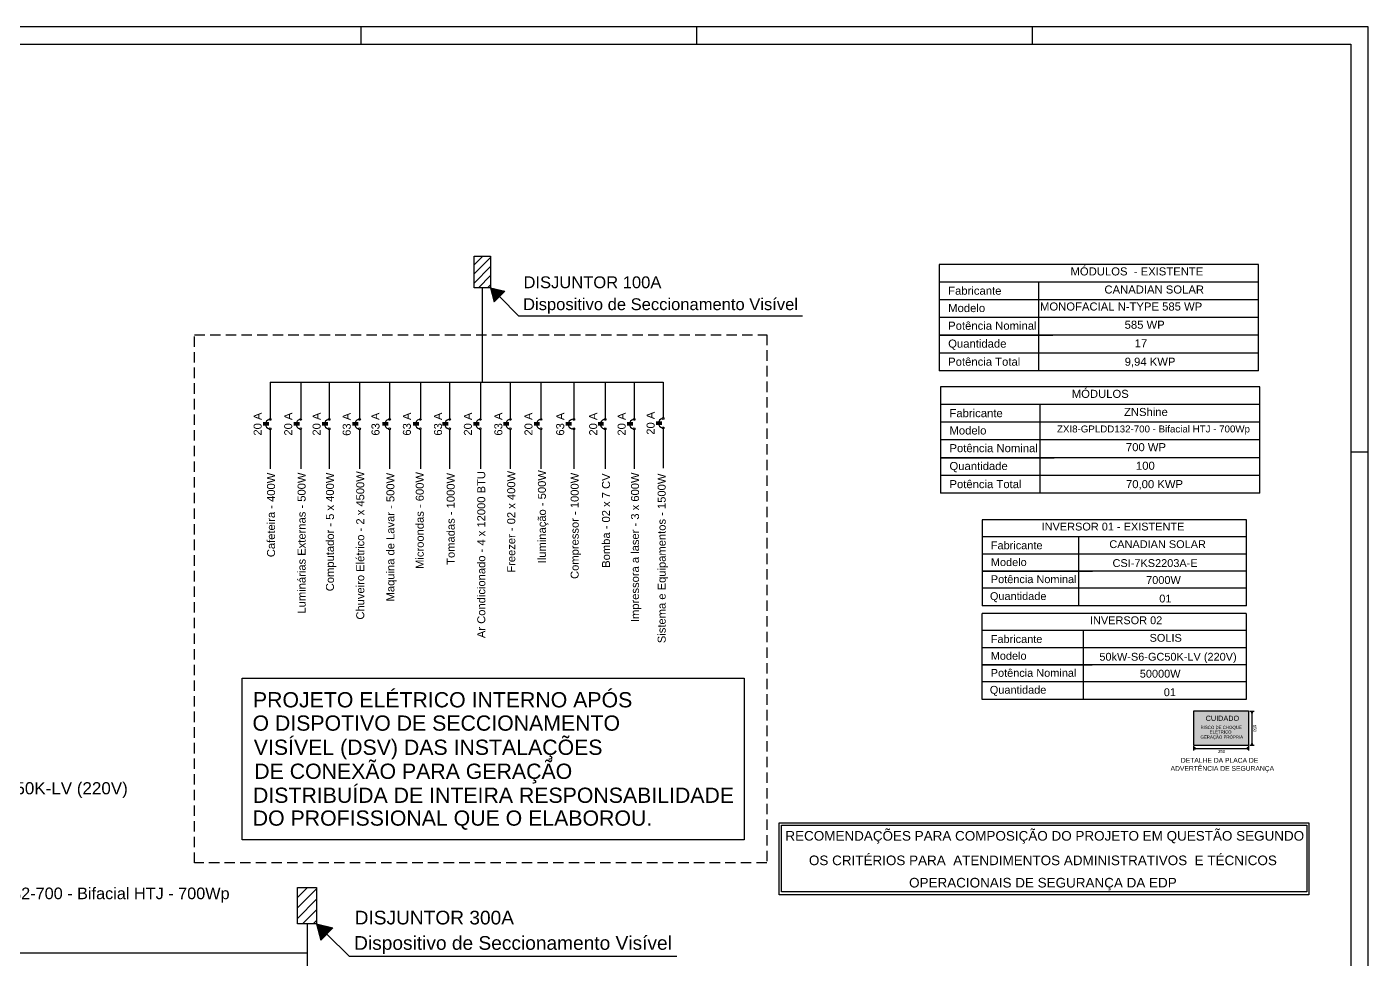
# Model space of a CAD drawing. Header units: millimetres. Extents: x 2145 to 2768, y 1325 to 1784.
# Drawn here: x 2359.8 to 2768.1, y 1481.2 to 1765.2 of the extents above; entities that cross this region are included whole.
import ezdxf
from ezdxf.enums import TextEntityAlignment as Align

# ---------------------------------------------------------------- set-up
doc = ezdxf.new("R2010")
doc.units = ezdxf.units.MM
doc.linetypes.add('HIDDEN2', pattern=[4.7625, 3.175, -1.5875])
doc.layers.add('2-Formato', color=7, linetype='Continuous')
doc.layers.add('ARQ-FOLHA', color=7, linetype='Continuous')
doc.styles.add('arial', font='arial.ttf')
doc.styles.get("Standard").update_dxf_attribs({"font": 'arial.ttf'})

# ---------------------------------------------------------------- blocks, each defined once
blk = doc.blocks.new('A0')
at = {"color": 1}
for p, q in [((3020, 4155), (3020, 4205)), ((3995, 4155), (3995, 4205)), ((4970, 4155), (4970, 4205)), ((5895, 2970), (5945, 2970))]:
    blk.add_line(p, q, dxfattribs=at)
blk.add_lwpolyline([(125, 1485), (75, 1485), (0, 1410), (0, 0), (5945, 0), (5945, 4205), (75, 4205), (75, 1485)], dxfattribs=at)
at = {"color": 7}
blk.add_lwpolyline([(125, 4155), (5895, 4155), (5895, 50), (125, 50)], close=True, dxfattribs=at)

msp = doc.modelspace()

# ---------------------------------------------------------------- hatches: boundary and pattern name
at = {"ltscale": 0.1}
h = msp.add_hatch(dxfattribs=at)
h.set_pattern_fill('ANSI31', color=1, scale=0.618057, style=0)
h.set_pattern_definition([(45, (-6827.3717, 2321.1373), (-1.38757674, 1.38757674), [])])
h.paths.add_polyline_path([(2495.88, 1695.34), (2500.94, 1695.34), (2500.94, 1685.72), (2495.88, 1685.72)])
for points in [[(2502.02, 1681.44), (2505.22, 1684.65), (2500.94, 1685.72)], [(2449.23, 1487.02), (2452.93, 1490.72), (2447.98, 1491.97)]]:
    msp.add_hatch(color=7, dxfattribs=at).paths.add_polyline_path(points)
h = msp.add_hatch(color=2)
h.dxf.hatch_style = 1
h.paths.add_polyline_path([(2714.96, 1556.8), (2714.96, 1546.31), (2731.66, 1546.31), (2731.66, 1556.8)])
h.paths.add_polyline_path([(2718.09, 1552.89), (2729.07, 1552.89), (2729.07, 1556.15), (2718.09, 1556.15)], flags=24)
msp.add_hatch(color=250).paths.add_polyline_path([(2716.14, 1556.16), (2730.33, 1556.16), (2730.33, 1552.86), (2716.14, 1552.86)])
h = msp.add_hatch(dxfattribs=at)
h.set_pattern_fill('ANSI31', color=1, scale=0.714237, style=0)
h.set_pattern_definition([(45, (-8331.968, 2226.2642), (-1.6035067, 1.6035067), [])])
h.paths.add_polyline_path([(2442.14, 1503.09), (2447.98, 1503.09), (2447.98, 1491.97), (2442.14, 1491.97)])

# ---------------------------------------------------------------- linework, layer by layer
at = {"color": 7, "ltscale": 0.1}
for p, q in [((2498.41, 1685.72), (2498.41, 1656.92)), ((2500.94, 1685.72), (2502.02, 1681.44)), ((2500.94, 1685.72), (2505.22, 1684.65)), ((2502.02, 1681.44), (2505.22, 1684.65)), ((2503.62, 1683.04), (2509.57, 1677.09)), ((2595.83, 1677.09), (2509.57, 1677.09)), ((2447.98, 1491.97), (2449.23, 1487.02)), ((2447.98, 1491.97), (2452.93, 1490.72)), ((2449.23, 1487.02), (2452.93, 1490.72)), ((2451.08, 1488.87), (2457.96, 1481.99)), ((2557.64, 1481.99), (2457.96, 1481.99))]:
    msp.add_line(p, q, dxfattribs=at)
for p, q in [((2433.81, 1656.92), (2553.43, 1656.92)), ((2433.81, 1656.92), (2433.81, 1645.89)), ((2443.12, 1656.92), (2443.12, 1645.89)), ((2451.75, 1656.92), (2451.75, 1645.89)), ((2461.03, 1656.92), (2461.03, 1645.89)), ((2470.17, 1656.92), (2470.17, 1645.89)), ((2479.55, 1656.92), (2479.55, 1645.89)), ((2488.47, 1656.92), (2488.47, 1645.89)), ((2497.81, 1656.92), (2497.81, 1645.89)), ((2506.93, 1656.92), (2506.93, 1645.89)), ((2516.27, 1656.92), (2516.27, 1645.89)), ((2526.24, 1656.92), (2526.24, 1645.61)), ((2535.78, 1656.92), (2535.78, 1645.61)), ((2544.61, 1656.92), (2544.61, 1645.89)), ((2553.43, 1656.92), (2553.43, 1646.16)), ((2431.74, 1644.64), (2433.43, 1644.64)), ((2431.74, 1644.3), (2433.43, 1644.3)), ((2431.74, 1643.93), (2433.43, 1643.93)), ((2433.81, 1642.47), (2433.81, 1630.54)), ((2441.06, 1644.64), (2442.75, 1644.64)), ((2441.06, 1644.3), (2442.75, 1644.3)), ((2441.06, 1643.93), (2442.75, 1643.93)), ((2443.12, 1642.47), (2443.12, 1630.54)), ((2449.69, 1644.64), (2451.38, 1644.64)), ((2449.69, 1644.3), (2451.38, 1644.3)), ((2449.69, 1643.93), (2451.38, 1643.93)), ((2451.75, 1642.47), (2451.75, 1630.54)), ((2458.88, 1644.64), (2460.57, 1644.64)), ((2458.88, 1644.3), (2460.57, 1644.3)), ((2458.88, 1643.93), (2460.57, 1643.93)), ((2461.03, 1642.47), (2461.03, 1630.54)), ((2468.05, 1644.64), (2469.74, 1644.64)), ((2468.05, 1644.3), (2469.74, 1644.3)), ((2468.05, 1643.93), (2469.74, 1643.93)), ((2470.17, 1642.47), (2470.17, 1630.54)), ((2477.39, 1644.64), (2479.08, 1644.64)), ((2477.39, 1644.3), (2479.08, 1644.3)), ((2477.39, 1643.93), (2479.08, 1643.93)), ((2479.55, 1642.47), (2479.55, 1630.54)), ((2486.33, 1644.64), (2488.02, 1644.64)), ((2486.33, 1644.3), (2488.02, 1644.3)), ((2486.33, 1643.93), (2488.02, 1643.93)), ((2488.47, 1642.47), (2488.47, 1630.54)), ((2495.74, 1644.64), (2497.43, 1644.64)), ((2495.74, 1644.3), (2497.43, 1644.3)), ((2495.74, 1643.93), (2497.43, 1643.93)), ((2497.81, 1642.47), (2497.81, 1630.54)), ((2504.82, 1644.64), (2506.51, 1644.64)), ((2504.82, 1644.3), (2506.51, 1644.3)), ((2504.82, 1643.93), (2506.51, 1643.93)), ((2506.93, 1642.47), (2506.93, 1630.54)), ((2514.15, 1644.64), (2515.84, 1644.64)), ((2514.15, 1644.3), (2515.84, 1644.3)), ((2514.15, 1643.93), (2515.84, 1643.93)), ((2516.27, 1642.47), (2516.27, 1630.54)), ((2523.88, 1644.64), (2525.57, 1644.64)), ((2523.88, 1644.3), (2525.57, 1644.3)), ((2523.88, 1643.93), (2525.57, 1643.93)), ((2526.24, 1642.74), (2526.24, 1630.54)), ((2533.63, 1644.64), (2535.32, 1644.64)), ((2533.63, 1644.3), (2535.32, 1644.3)), ((2533.63, 1643.93), (2535.32, 1643.93)), ((2535.78, 1642.74), (2535.78, 1630.54)), ((2542.55, 1644.64), (2544.23, 1644.64)), ((2542.55, 1644.3), (2544.23, 1644.3)), ((2542.55, 1643.93), (2544.23, 1643.93)), ((2544.61, 1642.47), (2544.61, 1630.54)), ((2551.36, 1644.91), (2553.05, 1644.91)), ((2551.36, 1644.57), (2553.05, 1644.57)), ((2551.36, 1644.2), (2553.05, 1644.2)), ((2553.43, 1642.74), (2553.43, 1630.81)), ((2650.54, 1560.31), (2650.54, 1586.52)), ((2730.95, 1586.52), (2730.95, 1560.31)), ((2445.06, 1491.97), (2445.06, 1476.5)), ((2445.06, 1483.06), (2247, 1483.06))]:
    msp.add_line(p, q)
at = {"color": 253}
for p, q in [((2732.01, 1556.77), (2733.33, 1556.77)), ((2732.67, 1556.77), (2732.41, 1556.37)), ((2732.41, 1556.37), (2732.92, 1556.37)), ((2732.92, 1556.37), (2732.67, 1556.77)), ((2732.67, 1556.37), (2732.67, 1546.7)), ((2714.96, 1544.75), (2714.96, 1546.07)), ((2715.36, 1545.66), (2714.96, 1545.41)), ((2714.96, 1545.41), (2715.36, 1545.15)), ((2715.36, 1545.15), (2715.36, 1545.66)), ((2715.36, 1545.41), (2731.27, 1545.41)), ((2731.66, 1545.41), (2731.27, 1545.66)), ((2731.27, 1545.66), (2731.27, 1545.15)), ((2731.27, 1545.15), (2731.66, 1545.41)), ((2731.66, 1546.07), (2731.66, 1544.75)), ((2733.33, 1546.31), (2732.01, 1546.31)), ((2732.41, 1546.7), (2732.67, 1546.31)), ((2732.92, 1546.7), (2732.41, 1546.7)), ((2732.67, 1546.31), (2732.92, 1546.7))]:
    msp.add_line(p, q, dxfattribs=at)
at = {"color": 1, "ltscale": 0.1}
for points in [[(2495.88, 1695.34), (2500.94, 1695.34), (2500.94, 1685.72), (2495.88, 1685.72)], [(2442.14, 1503.09), (2447.98, 1503.09), (2447.98, 1491.97), (2442.14, 1491.97)]]:
    msp.add_lwpolyline(points, close=True, dxfattribs=at)
at = {"color": 7, "linetype": 'HIDDEN2'}
msp.add_lwpolyline([(2585.05, 1671.42), (2585.05, 1510.56), (2410.78, 1510.56), (2410.78, 1671.42), (2585.05, 1671.42)], dxfattribs=at)
at = {"color": 7, "ltscale": 0.1}
msp.add_lwpolyline([(2425.33, 1566.85), (2578.08, 1566.85), (2578.08, 1517.57), (2425.33, 1517.57)], close=True, dxfattribs=at)
at = {"color": 250}
msp.add_lwpolyline([(2714.96, 1556.8), (2731.66, 1556.8), (2731.66, 1546.31), (2714.96, 1546.31)], close=True, dxfattribs=at)
msp.add_lwpolyline([(2714.96, 1556.8), (2731.66, 1556.8), (2731.66, 1546.31), (2714.96, 1546.31)], close=True, dxfattribs=at)
msp.add_lwpolyline([(2714.96, 1556.8), (2731.66, 1556.8), (2731.66, 1546.31), (2714.96, 1546.31)], close=True, dxfattribs=at)
for centre in [(2433.81, 1645.61), (2443.12, 1645.61), (2451.75, 1645.61), (2461.03, 1645.61), (2470.17, 1645.61), (2479.55, 1645.61), (2488.47, 1645.61), (2497.81, 1645.61), (2506.93, 1645.61), (2516.27, 1645.61), (2526.24, 1645.61), (2535.78, 1645.61), (2544.61, 1645.61), (2553.43, 1645.89), (2433.81, 1642.74), (2443.12, 1642.74), (2451.75, 1642.74), (2461.03, 1642.74), (2470.17, 1642.74), (2479.55, 1642.74), (2488.47, 1642.74), (2497.81, 1642.74), (2506.93, 1642.74), (2516.27, 1642.74), (2526.24, 1642.74), (2535.78, 1642.74), (2544.61, 1642.74), (2553.43, 1643.02)]:
    msp.add_circle(centre, 0.274)
for centre in [(2433.97, 1644.17), (2443.29, 1644.17), (2451.92, 1644.17), (2461.11, 1644.17), (2470.28, 1644.17), (2479.62, 1644.17), (2488.56, 1644.17), (2497.97, 1644.17), (2507.05, 1644.17), (2516.38, 1644.17), (2526.11, 1644.17), (2535.86, 1644.17), (2544.78, 1644.17), (2553.6, 1644.45)]:
    msp.add_arc(centre, 1.5, 108.2329, 251.8181)
at = {"layer": 'ARQ-FOLHA', "color": 5, "ltscale": 0.1}
for p, q in [((2637.5, 1692.84), (2637.5, 1671.23)), ((2734.64, 1692.84), (2637.5, 1692.84)), ((2734.64, 1660.43), (2734.64, 1692.84)), ((2734.64, 1687.44), (2637.5, 1687.44)), ((2667.76, 1687.44), (2667.76, 1660.43)), ((2734.64, 1682.04), (2637.5, 1682.04)), ((2734.64, 1676.64), (2637.5, 1676.64)), ((2637.5, 1671.23), (2672.08, 1671.23)), ((2637.5, 1671.23), (2637.5, 1660.43)), ((2734.64, 1671.23), (2637.5, 1671.23)), ((2734.64, 1665.83), (2637.5, 1665.83)), ((2734.64, 1660.43), (2637.5, 1660.43)), ((2650.58, 1615.06), (2650.58, 1594.1)), ((2730.98, 1615.06), (2650.58, 1615.06)), ((2730.98, 1588.84), (2730.98, 1615.06)), ((2730.98, 1609.82), (2650.58, 1609.82)), ((2679.91, 1609.82), (2679.91, 1588.84)), ((2730.98, 1604.58), (2650.58, 1604.58)), ((2650.58, 1599.43), (2684.11, 1599.43)), ((2730.98, 1599.43), (2650.58, 1599.43)), ((2730.98, 1594.19), (2650.58, 1594.19)), ((2650.58, 1594.1), (2650.58, 1588.84)), ((2730.98, 1588.84), (2650.58, 1588.84))]:
    msp.add_line(p, q, dxfattribs=at)
at = {"layer": 'ARQ-FOLHA', "color": 7, "ltscale": 0.1}
for p, q in [((2637.9, 1655.56), (2637.9, 1633.94)), ((2735.04, 1655.56), (2637.9, 1655.56)), ((2735.04, 1623.14), (2735.04, 1655.56)), ((2735.04, 1650.15), (2637.9, 1650.15)), ((2668.16, 1650.15), (2668.16, 1623.14)), ((2735.04, 1644.75), (2637.9, 1644.75)), ((2735.04, 1639.35), (2637.9, 1639.35)), ((2637.9, 1633.94), (2672.48, 1633.94)), ((2637.9, 1633.94), (2637.9, 1623.14)), ((2735.04, 1633.94), (2637.9, 1633.94)), ((2735.04, 1628.54), (2637.9, 1628.54)), ((2735.04, 1623.14), (2637.9, 1623.14)), ((2730.95, 1586.52), (2650.54, 1586.52)), ((2730.95, 1581.28), (2650.54, 1581.28)), ((2681.29, 1581.28), (2681.29, 1560.31)), ((2730.95, 1576.04), (2650.54, 1576.04)), ((2650.54, 1570.89), (2684.07, 1570.89)), ((2730.95, 1570.89), (2650.54, 1570.89)), ((2730.95, 1565.65), (2650.54, 1565.65)), ((2730.95, 1560.31), (2650.54, 1560.31))]:
    msp.add_line(p, q, dxfattribs=at)
for points in [[(2588.8, 1522.76), (2750.04, 1522.76), (2750.04, 1500.81), (2588.8, 1500.81)], [(2589.43, 1521.98), (2749.4, 1521.98), (2749.4, 1501.77), (2589.43, 1501.77)]]:
    msp.add_lwpolyline(points, close=True, dxfattribs=at)

# ---------------------------------------------------------------- block references
at = {"layer": '2-Formato', "xscale": 0.1047851001613937, "yscale": 0.1047851001613937, "zscale": 0.1047851001613937}
msp.add_blockref('A0', (2145.11, 1324.56), dxfattribs=at)

# ---------------------------------------------------------------- texts
at = {"color": 5, "style": 'arial'}
for s, height, p in [('MÓDULOS  - EXISTENTE', 2.4564, (2677.45, 1689.46)), ('CANADIAN SOLAR', 2.4564, (2687.78, 1683.94)), ('Fabricante', 2.456, (2640.22, 1683.58)), ('Modelo', 2.456, (2640.22, 1678.3)), ('MONOFACIAL N-TYPE 585 WP', 2.4564, (2668.17, 1678.77)), ('Potência Nominal', 2.4564, (2640.22, 1672.92)), ('585 WP', 2.456, (2693.93, 1673.22)), ('Quantidade', 2.456, (2640.22, 1667.47)), ('17', 2.456, (2696.98, 1667.56)), ('Potência Total', 2.4564, (2640.22, 1661.96)), ('9,94 KWP', 2.456, (2693.95, 1661.96)), ('INVERSOR 01 - EXISTENTE ', 2.3817, (2668.67, 1611.78)), ('CANADIAN SOLAR', 2.3817, (2689.28, 1606.42)), ('Fabricante', 2.382, (2653.21, 1606.07)), ('Modelo', 2.382, (2653.21, 1600.94)), ('CSI-7KS2203A-E', 2.3817, (2690.25, 1600.66)), ('Potência Nominal', 2.3817, (2653.21, 1595.75)), ('7000W', 2.382, (2700.48, 1595.5)), ('Quantidade', 2.382, (2652.93, 1590.59)), ('01', 2.382, (2704.47, 1589.85))]:
    msp.add_text(s, height=height, dxfattribs=at).set_placement(p)
at = {"color": 7, "style": 'arial'}
for s, height, p in [('DISJUNTOR 100A', 3.6054, (2510.94, 1685.57)), ('Dispositivo de Seccionamento Visível', 3.6054, (2510.81, 1678.89)), ('DISJUNTOR 300A', 4.1665, (2459.54, 1491.79)), ('Dispositivo de Seccionamento Visível', 4.1665, (2459.39, 1484.07))]:
    msp.add_text(s, height=height, dxfattribs=at).set_placement(p)
at = {"style": 'arial'}
for s, height, p in [('MÓDULOS ', 2.456, (2677.84, 1652.17)), ('Fabricante', 2.456, (2640.61, 1646.29)), ('ZNShine', 2.456, (2693.73, 1646.65)), ('Modelo', 2.456, (2640.61, 1641.01)), ('ZXI8-GPLDD132-700 - Bifacial HTJ - 700Wp', 2.119, (2673.35, 1641.64)), ('Potência Nominal', 2.4564, (2640.61, 1635.63)), ('700 WP', 2.456, (2694.32, 1635.93)), ('Quantidade', 2.456, (2640.61, 1630.19)), ('100', 2.456, (2697.38, 1630.27)), ('Potência Total', 2.4564, (2640.61, 1624.67)), ('70,00 KWP', 2.456, (2694.35, 1624.67)), ('INVERSOR 02', 2.3817, (2683.38, 1583.24)), ('SOLIS', 2.382, (2701.53, 1577.89)), ('Fabricante', 2.382, (2653.17, 1577.53)), ('Modelo', 2.382, (2653.17, 1572.41)), ('50kW-S6-GC50K-LV (220V)', 2.3817, (2686.24, 1572.13)), ('Potência Nominal', 2.3817, (2653.17, 1567.21)), ('50000W', 2.382, (2698.55, 1566.97)), ('Quantidade', 2.382, (2652.89, 1562.06)), ('01', 2.382, (2705.85, 1561.32))]:
    msp.add_text(s, height=height, dxfattribs=at).set_placement(p)
for s, p in [('20 A', (2431.23, 1640.68)), ('20 A', (2440.54, 1640.68)), ('20 A', (2449.18, 1640.68)), ('63 A', (2458.34, 1640.61)), ('63 A', (2467.11, 1640.68)), ('63 A', (2476.67, 1640.68)), ('63 A', (2486.14, 1640.68)), ('20 A', (2495.23, 1640.68)), ('63 A', (2504.5, 1640.68)), ('20 A', (2513.68, 1640.68)), ('63 A', (2523.34, 1640.68)), ('20 A', (2533.37, 1640.68)), ('20 A', (2542.03, 1640.68)), ('20 A', (2550.85, 1640.95)), ('Cafeteira - 400W', (2435.31, 1603.65)), ('Luminárias Externas - 500W', (2444.62, 1586.49)), ('Computador - 5 x 400W', (2453.25, 1593.27)), ('Chuveiro Elétrico - 2 x 4500W', (2462.47, 1584.63)), ('Maquina de Lavar - 500W', (2471.65, 1590.17)), ('Microondas - 600W', (2480.58, 1600.08)), ('Tomadas - 1000W', (2490, 1601.31)), ('Ar Condicionado - 4 x 12000 BTU', (2499.31, 1579)), ('Freezer - 02 x 400W', (2508.43, 1598.92)), ('Iluminação - 500W', (2517.77, 1601.79)), ('Compressor - 1000W', (2527.74, 1597.02)), ('Bomba - 02 x 7 CV', (2537.28, 1600.41)), ('Impressora a laser - 3 x 600W', (2546.11, 1583.87)), ('Sistema e Equipamentos - 1500W', (2554.22, 1577.46))]:
    msp.add_text(s, height=2.436, rotation=90, dxfattribs=at).set_placement(p)
for s, height, p in [('PROJETO ELÉTRICO INTERNO APÓS ', 4.6354, (2487.22, 1560.22)), ('O DISPOTIVO DE SECCIONAMENTO ', 4.6354, (2485.29, 1553.12)), ('VISÍVEL (DSV) DAS INSTALAÇÕES ', 4.6354, (2482.82, 1545.76)), ('DE CONEXÃO PARA GERAÇÃO', 4.6354, (2477.38, 1538.45)), ('ADVERTÊNCIA DE SEGURANÇA', 1.4659, (2723.67, 1539.31)), ('DETALHE DA PLACA DE', 1.4659, (2722.83, 1541.78)), ('DISTRIBUÍDA DE INTEIRA RESPONSABILIDADE', 4.6354, (2501.82, 1531.14)), ('DO PROFISSIONAL QUE O ELABOROU.', 4.6354, (2489.33, 1524.19)), ('RECOMENDAÇÕES PARA COMPOSIÇÃO DO PROJETO EM QUESTÃO SEGUNDO', 2.9318, (2669.62, 1518.78)), ('OS CRITÉRIOS PARA  ATENDIMENTOS ADMINISTRATIVOS  E TÉCNICOS ', 2.9318, (2669.62, 1511.31)), ('OPERACIONAIS DE SEGURANÇA DA EDP ', 2.9318, (2669.62, 1504.51))]:
    msp.add_text(s, height=height, dxfattribs=at).set_placement(p, align=Align.MIDDLE_CENTER)
at = {"color": 1, "ltscale": 0.1, "style": 'arial'}
for s, height, p in [('50kW-S6-GC50K-LV (220V)', 3.7026, (2325.54, 1531.42)), ('ZXI8-GPLDD132-700 - Bifacial HTJ - 700Wp', 3.5378, (2323.44, 1499.48))]:
    msp.add_text(s, height=height, dxfattribs=at).set_placement(p)
at = {"color": 250, "attachment_point": 1}
for s, width, insert, char_height in [('RISCO DE CHOQUE', 632.7658, (2717.02, 1552.29), 0.9493), ('GERAÇÃO PRÓPRIA', 624.2886, (2717.02, 1549.34), 0.9493), ('ELÉTRICO', 523.01, (2719.82, 1550.89), 0.949)]:
    msp.add_mtext_dynamic_manual_height_columns(s, width=width, gutter_width=12.5, heights=[0], dxfattribs=dict(at, insert=insert, char_height=char_height))
at = {"color": 2, "insert": (2718.6, 1555.37), "char_height": 1.582, "attachment_point": 1}
msp.add_mtext_dynamic_manual_height_columns('CUIDADO', width=202.1348, gutter_width=12.5, heights=[0], dxfattribs=at)
at = {"color": 3, "insert": (2734.02, 1552.62), "char_height": 0.949, "attachment_point": 1, "rotation": 270}
msp.add_mtext_dynamic_manual_height_columns('150', width=82.5952, gutter_width=12.5, heights=[0], dxfattribs=at)
at = {"color": 3, "insert": (2722.37, 1544.92), "char_height": 0.949, "attachment_point": 1}
msp.add_mtext_dynamic_manual_height_columns('250', width=82.5952, gutter_width=12.5, heights=[0], dxfattribs=at)

doc.saveas('drawing.dxf')
